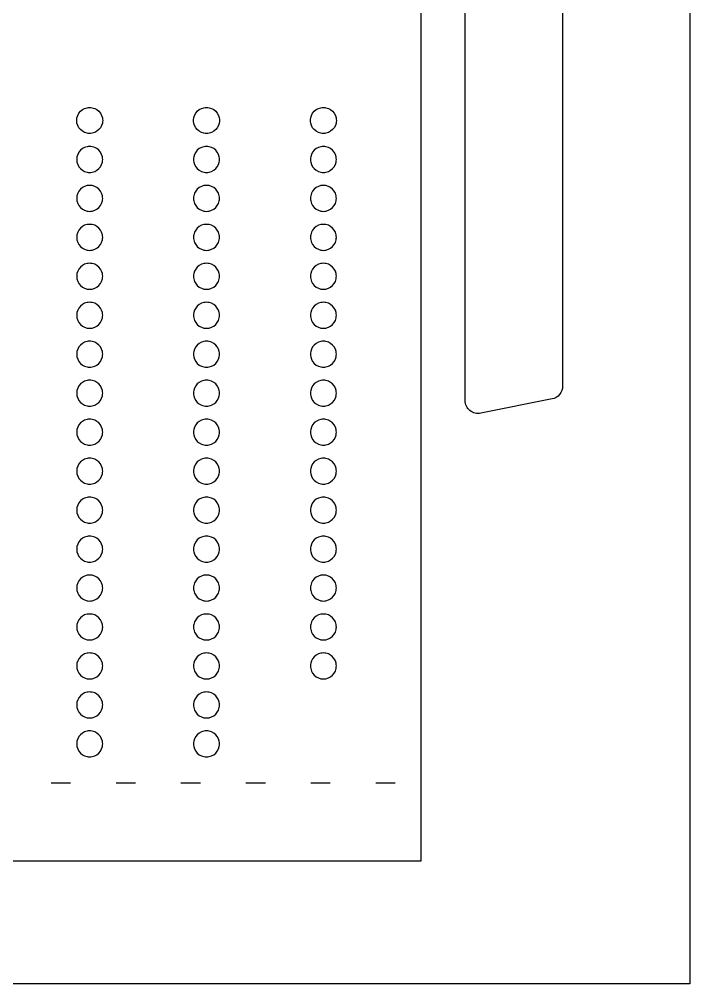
# Model space of a CAD drawing. Header units: millimetres. Extents: x 452 to 662, y -13 to 284.
# Drawn here: x 559.2 to 662.5, y -13 to 135.5 of the extents above; entities that cross this region are included whole.
import ezdxf

# ---------------------------------------------------------------- set-up
doc = ezdxf.new("R2010")
doc.units = ezdxf.units.MM
doc.header["$MEASUREMENT"] = 0
doc.layers.add('Default', color=7, linetype='Continuous')

msp = doc.modelspace()

# ---------------------------------------------------------------- linework, layer by layer
at = {"layer": 'Default'}
for points in [[(662.47, 283.99), (662.47, -13.01)], [(477.11, 197.91), (477.11, 140.91), (477.11, 74.91), (477.11, 17.91), (477.11, 5.91), (555.11, 5.91), (621.11, 5.91), (621.11, 17.91), (621.11, 74.91), (621.11, 140.91), (621.11, 197.91), (621.11, 263.41), (555.11, 263.41), (477.11, 263.41), (477.11, 197.91)], [(642.89, 205.74), (642.89, 78.98), (642.87, 78.66), (642.78, 78.33), (642.64, 78.01), (642.44, 77.72), (642.19, 77.46), (641.9, 77.26), (641.6, 77.11), (641.28, 77.02), (630.28, 74.82), (630.07, 74.79), (629.85, 74.79), (629.63, 74.8), (629.41, 74.84), (629.19, 74.91), (628.99, 75), (628.8, 75.11), (628.62, 75.24), (628.46, 75.38), (628.32, 75.55), (628.19, 75.73), (628.08, 75.93), (628, 76.14), (627.94, 76.35), (627.9, 76.57), (627.89, 76.78), (627.89, 205.74)], [(568.05, 119.91), (568.06, 120.12), (568.09, 120.32), (568.2, 120.69), (568.39, 121.03), (568.63, 121.33), (568.93, 121.57), (569.27, 121.76), (569.64, 121.87), (569.84, 121.9), (570.05, 121.91)], [(570.05, 121.91), (570.25, 121.9), (570.45, 121.87), (570.83, 121.76), (571.17, 121.57), (571.46, 121.33), (571.71, 121.03), (571.89, 120.69), (572.01, 120.32), (572.04, 120.12), (572.05, 119.91)], [(586.05, 119.91), (586.06, 120.12), (586.09, 120.32), (586.2, 120.69), (586.39, 121.03), (586.63, 121.33), (586.93, 121.57), (587.27, 121.76), (587.64, 121.87), (587.84, 121.9), (588.05, 121.91)], [(588.05, 121.91), (588.25, 121.9), (588.45, 121.87), (588.83, 121.76), (589.17, 121.57), (589.46, 121.33), (589.71, 121.03), (589.89, 120.69), (590.01, 120.32), (590.04, 120.12), (590.05, 119.91)], [(604.05, 119.91), (604.06, 120.12), (604.09, 120.32), (604.2, 120.69), (604.39, 121.03), (604.63, 121.33), (604.93, 121.57), (605.27, 121.76), (605.64, 121.87), (605.84, 121.9), (606.05, 121.91)], [(606.05, 121.91), (606.25, 121.9), (606.45, 121.87), (606.83, 121.76), (607.16, 121.57), (607.46, 121.33), (607.71, 121.03), (607.89, 120.69), (608.01, 120.32), (608.04, 120.12), (608.05, 119.91)], [(570.05, 117.91), (569.84, 117.92), (569.64, 117.95), (569.27, 118.07), (568.93, 118.25), (568.63, 118.5), (568.39, 118.79), (568.2, 119.13), (568.09, 119.51), (568.06, 119.71), (568.05, 119.91)], [(572.05, 119.91), (572.04, 119.71), (572.01, 119.51), (571.89, 119.13), (571.71, 118.79), (571.46, 118.5), (571.17, 118.25), (570.83, 118.07), (570.45, 117.95), (570.25, 117.92), (570.05, 117.91)], [(588.05, 117.91), (587.84, 117.92), (587.64, 117.95), (587.27, 118.07), (586.93, 118.25), (586.63, 118.5), (586.39, 118.79), (586.2, 119.13), (586.09, 119.51), (586.06, 119.71), (586.05, 119.91)], [(590.05, 119.91), (590.04, 119.71), (590.01, 119.51), (589.89, 119.13), (589.71, 118.79), (589.46, 118.5), (589.17, 118.25), (588.83, 118.07), (588.45, 117.95), (588.25, 117.92), (588.05, 117.91)], [(606.05, 117.91), (605.84, 117.92), (605.64, 117.95), (605.27, 118.07), (604.93, 118.25), (604.63, 118.5), (604.39, 118.79), (604.2, 119.13), (604.09, 119.51), (604.06, 119.71), (604.05, 119.91)], [(608.05, 119.91), (608.04, 119.71), (608.01, 119.51), (607.89, 119.13), (607.71, 118.79), (607.46, 118.5), (607.16, 118.25), (606.83, 118.07), (606.45, 117.95), (606.25, 117.92), (606.05, 117.91)], [(570.05, 115.91), (569.84, 115.9), (569.64, 115.87), (569.27, 115.76), (568.93, 115.57), (568.63, 115.33), (568.39, 115.03), (568.2, 114.69), (568.09, 114.32), (568.06, 114.12), (568.05, 113.91)], [(572.05, 113.91), (572.04, 114.12), (572.01, 114.32), (571.89, 114.69), (571.71, 115.03), (571.46, 115.33), (571.17, 115.57), (570.83, 115.76), (570.45, 115.87), (570.25, 115.9), (570.05, 115.91)], [(588.05, 115.91), (587.84, 115.9), (587.64, 115.87), (587.27, 115.76), (586.93, 115.57), (586.63, 115.33), (586.39, 115.03), (586.2, 114.69), (586.09, 114.32), (586.06, 114.12), (586.05, 113.91)], [(590.05, 113.91), (590.04, 114.12), (590.01, 114.32), (589.89, 114.69), (589.71, 115.03), (589.46, 115.33), (589.17, 115.57), (588.83, 115.76), (588.45, 115.87), (588.25, 115.9), (588.05, 115.91)], [(606.05, 115.91), (605.84, 115.9), (605.64, 115.87), (605.27, 115.76), (604.93, 115.57), (604.63, 115.33), (604.39, 115.03), (604.2, 114.69), (604.09, 114.32), (604.06, 114.12), (604.05, 113.91)], [(608.05, 113.91), (608.04, 114.12), (608.01, 114.32), (607.89, 114.69), (607.71, 115.03), (607.46, 115.33), (607.16, 115.57), (606.83, 115.76), (606.45, 115.87), (606.25, 115.9), (606.05, 115.91)], [(568.05, 113.91), (568.06, 113.71), (568.09, 113.51), (568.2, 113.13), (568.39, 112.79), (568.63, 112.5), (568.93, 112.25), (569.27, 112.07), (569.64, 111.95), (569.84, 111.92), (570.05, 111.91)], [(570.05, 111.91), (570.25, 111.92), (570.45, 111.95), (570.83, 112.07), (571.17, 112.25), (571.46, 112.5), (571.71, 112.79), (571.89, 113.13), (572.01, 113.51), (572.04, 113.71), (572.05, 113.91)], [(586.05, 113.91), (586.06, 113.71), (586.09, 113.51), (586.2, 113.13), (586.39, 112.79), (586.63, 112.5), (586.93, 112.25), (587.27, 112.07), (587.64, 111.95), (587.84, 111.92), (588.05, 111.91)], [(588.05, 111.91), (588.25, 111.92), (588.45, 111.95), (588.83, 112.07), (589.17, 112.25), (589.46, 112.5), (589.71, 112.79), (589.89, 113.13), (590.01, 113.51), (590.04, 113.71), (590.05, 113.91)], [(604.05, 113.91), (604.06, 113.71), (604.09, 113.51), (604.2, 113.13), (604.39, 112.79), (604.63, 112.5), (604.93, 112.25), (605.27, 112.07), (605.64, 111.95), (605.84, 111.92), (606.05, 111.91)], [(606.05, 111.91), (606.25, 111.92), (606.45, 111.95), (606.83, 112.07), (607.16, 112.25), (607.46, 112.5), (607.71, 112.79), (607.89, 113.13), (608.01, 113.51), (608.04, 113.71), (608.05, 113.91)], [(570.05, 109.91), (569.84, 109.9), (569.64, 109.87), (569.27, 109.76), (568.93, 109.57), (568.63, 109.33), (568.39, 109.03), (568.2, 108.69), (568.09, 108.32), (568.06, 108.12), (568.05, 107.91)], [(572.05, 107.91), (572.04, 108.12), (572.01, 108.32), (571.89, 108.69), (571.71, 109.03), (571.46, 109.33), (571.17, 109.57), (570.83, 109.76), (570.45, 109.87), (570.25, 109.9), (570.05, 109.91)], [(588.05, 109.91), (587.84, 109.9), (587.64, 109.87), (587.27, 109.76), (586.93, 109.57), (586.63, 109.33), (586.39, 109.03), (586.2, 108.69), (586.09, 108.32), (586.06, 108.12), (586.05, 107.91)], [(590.05, 107.91), (590.04, 108.12), (590.01, 108.32), (589.89, 108.69), (589.71, 109.03), (589.46, 109.33), (589.17, 109.57), (588.83, 109.76), (588.45, 109.87), (588.25, 109.9), (588.05, 109.91)], [(606.05, 109.91), (605.84, 109.9), (605.64, 109.87), (605.27, 109.76), (604.93, 109.57), (604.63, 109.33), (604.39, 109.03), (604.2, 108.69), (604.09, 108.32), (604.06, 108.12), (604.05, 107.91)], [(608.05, 107.91), (608.04, 108.12), (608.01, 108.32), (607.89, 108.69), (607.71, 109.03), (607.46, 109.33), (607.16, 109.57), (606.83, 109.76), (606.45, 109.87), (606.25, 109.9), (606.05, 109.91)], [(568.05, 107.91), (568.06, 107.71), (568.09, 107.51), (568.2, 107.13), (568.39, 106.79), (568.63, 106.5), (568.93, 106.25), (569.27, 106.07), (569.64, 105.95), (569.84, 105.92), (570.05, 105.91)], [(570.05, 105.91), (570.25, 105.92), (570.45, 105.95), (570.83, 106.07), (571.17, 106.25), (571.46, 106.5), (571.71, 106.79), (571.89, 107.13), (572.01, 107.51), (572.04, 107.71), (572.05, 107.91)], [(586.05, 107.91), (586.06, 107.71), (586.09, 107.51), (586.2, 107.13), (586.39, 106.79), (586.63, 106.5), (586.93, 106.25), (587.27, 106.07), (587.64, 105.95), (587.84, 105.92), (588.05, 105.91)], [(588.05, 105.91), (588.25, 105.92), (588.45, 105.95), (588.83, 106.07), (589.17, 106.25), (589.46, 106.5), (589.71, 106.79), (589.89, 107.13), (590.01, 107.51), (590.04, 107.71), (590.05, 107.91)], [(604.05, 107.91), (604.06, 107.71), (604.09, 107.51), (604.2, 107.13), (604.39, 106.79), (604.63, 106.5), (604.93, 106.25), (605.27, 106.07), (605.64, 105.95), (605.84, 105.92), (606.05, 105.91)], [(606.05, 105.91), (606.25, 105.92), (606.45, 105.95), (606.83, 106.07), (607.16, 106.25), (607.46, 106.5), (607.71, 106.79), (607.89, 107.13), (608.01, 107.51), (608.04, 107.71), (608.05, 107.91)], [(570.05, 103.91), (569.84, 103.9), (569.64, 103.87), (569.27, 103.76), (568.93, 103.57), (568.63, 103.33), (568.39, 103.03), (568.2, 102.69), (568.09, 102.32), (568.06, 102.12), (568.05, 101.91)], [(572.05, 101.91), (572.04, 102.12), (572.01, 102.32), (571.89, 102.69), (571.71, 103.03), (571.46, 103.33), (571.17, 103.57), (570.83, 103.76), (570.45, 103.87), (570.25, 103.9), (570.05, 103.91)], [(588.05, 103.91), (587.84, 103.9), (587.64, 103.87), (587.27, 103.76), (586.93, 103.57), (586.63, 103.33), (586.39, 103.03), (586.2, 102.69), (586.09, 102.32), (586.06, 102.12), (586.05, 101.91)], [(590.05, 101.91), (590.04, 102.12), (590.01, 102.32), (589.89, 102.69), (589.71, 103.03), (589.46, 103.33), (589.17, 103.57), (588.83, 103.76), (588.45, 103.87), (588.25, 103.9), (588.05, 103.91)], [(606.05, 103.91), (605.84, 103.9), (605.64, 103.87), (605.27, 103.76), (604.93, 103.57), (604.63, 103.33), (604.39, 103.03), (604.2, 102.69), (604.09, 102.32), (604.06, 102.12), (604.05, 101.91)], [(608.05, 101.91), (608.04, 102.12), (608.01, 102.32), (607.89, 102.69), (607.71, 103.03), (607.46, 103.33), (607.16, 103.57), (606.83, 103.76), (606.45, 103.87), (606.25, 103.9), (606.05, 103.91)], [(568.05, 101.91), (568.06, 101.71), (568.09, 101.51), (568.2, 101.13), (568.39, 100.79), (568.63, 100.5), (568.93, 100.25), (569.27, 100.07), (569.64, 99.95), (569.84, 99.92), (570.05, 99.91)], [(570.05, 99.91), (570.25, 99.92), (570.45, 99.95), (570.83, 100.07), (571.17, 100.25), (571.46, 100.5), (571.71, 100.79), (571.89, 101.13), (572.01, 101.51), (572.04, 101.71), (572.05, 101.91)], [(586.05, 101.91), (586.06, 101.71), (586.09, 101.51), (586.2, 101.13), (586.39, 100.79), (586.63, 100.5), (586.93, 100.25), (587.27, 100.07), (587.64, 99.95), (587.84, 99.92), (588.05, 99.91)], [(588.05, 99.91), (588.25, 99.92), (588.45, 99.95), (588.83, 100.07), (589.17, 100.25), (589.46, 100.5), (589.71, 100.79), (589.89, 101.13), (590.01, 101.51), (590.04, 101.71), (590.05, 101.91)], [(604.05, 101.91), (604.06, 101.71), (604.09, 101.51), (604.2, 101.13), (604.39, 100.79), (604.63, 100.5), (604.93, 100.25), (605.27, 100.07), (605.64, 99.95), (605.84, 99.92), (606.05, 99.91)], [(606.05, 99.91), (606.25, 99.92), (606.45, 99.95), (606.83, 100.07), (607.16, 100.25), (607.46, 100.5), (607.71, 100.79), (607.89, 101.13), (608.01, 101.51), (608.04, 101.71), (608.05, 101.91)], [(570.05, 97.91), (569.84, 97.9), (569.64, 97.87), (569.27, 97.76), (568.93, 97.57), (568.63, 97.33), (568.39, 97.03), (568.2, 96.69), (568.09, 96.32), (568.06, 96.12), (568.05, 95.91)], [(572.05, 95.91), (572.04, 96.12), (572.01, 96.32), (571.89, 96.69), (571.71, 97.03), (571.46, 97.33), (571.17, 97.57), (570.83, 97.76), (570.45, 97.87), (570.25, 97.9), (570.05, 97.91)], [(588.05, 97.91), (587.84, 97.9), (587.64, 97.87), (587.27, 97.76), (586.93, 97.57), (586.63, 97.33), (586.39, 97.03), (586.2, 96.69), (586.09, 96.32), (586.06, 96.12), (586.05, 95.91)], [(590.05, 95.91), (590.04, 96.12), (590.01, 96.32), (589.89, 96.69), (589.71, 97.03), (589.46, 97.33), (589.17, 97.57), (588.83, 97.76), (588.45, 97.87), (588.25, 97.9), (588.05, 97.91)], [(606.05, 97.91), (605.84, 97.9), (605.64, 97.87), (605.27, 97.76), (604.93, 97.57), (604.63, 97.33), (604.39, 97.03), (604.2, 96.69), (604.09, 96.32), (604.06, 96.12), (604.05, 95.91)], [(608.05, 95.91), (608.04, 96.12), (608.01, 96.32), (607.89, 96.69), (607.71, 97.03), (607.46, 97.33), (607.16, 97.57), (606.83, 97.76), (606.45, 97.87), (606.25, 97.9), (606.05, 97.91)], [(568.05, 95.91), (568.06, 95.71), (568.09, 95.51), (568.2, 95.13), (568.39, 94.79), (568.63, 94.5), (568.93, 94.25), (569.27, 94.07), (569.64, 93.95), (569.84, 93.92), (570.05, 93.91)], [(570.05, 93.91), (570.25, 93.92), (570.45, 93.95), (570.83, 94.07), (571.17, 94.25), (571.46, 94.5), (571.71, 94.79), (571.89, 95.13), (572.01, 95.51), (572.04, 95.71), (572.05, 95.91)], [(586.05, 95.91), (586.06, 95.71), (586.09, 95.51), (586.2, 95.13), (586.39, 94.79), (586.63, 94.5), (586.93, 94.25), (587.27, 94.07), (587.64, 93.95), (587.84, 93.92), (588.05, 93.91)], [(588.05, 93.91), (588.25, 93.92), (588.45, 93.95), (588.83, 94.07), (589.17, 94.25), (589.46, 94.5), (589.71, 94.79), (589.89, 95.13), (590.01, 95.51), (590.04, 95.71), (590.05, 95.91)], [(604.05, 95.91), (604.06, 95.71), (604.09, 95.51), (604.2, 95.13), (604.39, 94.79), (604.63, 94.5), (604.93, 94.25), (605.27, 94.07), (605.64, 93.95), (605.84, 93.92), (606.05, 93.91)], [(606.05, 93.91), (606.25, 93.92), (606.45, 93.95), (606.83, 94.07), (607.16, 94.25), (607.46, 94.5), (607.71, 94.79), (607.89, 95.13), (608.01, 95.51), (608.04, 95.71), (608.05, 95.91)], [(570.05, 91.91), (569.84, 91.9), (569.64, 91.87), (569.27, 91.76), (568.93, 91.57), (568.63, 91.33), (568.39, 91.03), (568.2, 90.69), (568.09, 90.32), (568.06, 90.12), (568.05, 89.91)], [(572.05, 89.91), (572.04, 90.12), (572.01, 90.32), (571.89, 90.69), (571.71, 91.03), (571.46, 91.33), (571.17, 91.57), (570.83, 91.76), (570.45, 91.87), (570.25, 91.9), (570.05, 91.91)], [(588.05, 91.91), (587.84, 91.9), (587.64, 91.87), (587.27, 91.76), (586.93, 91.57), (586.63, 91.33), (586.39, 91.03), (586.2, 90.69), (586.09, 90.32), (586.06, 90.12), (586.05, 89.91)], [(590.05, 89.91), (590.04, 90.12), (590.01, 90.32), (589.89, 90.69), (589.71, 91.03), (589.46, 91.33), (589.17, 91.57), (588.83, 91.76), (588.45, 91.87), (588.25, 91.9), (588.05, 91.91)], [(606.05, 91.91), (605.84, 91.9), (605.64, 91.87), (605.27, 91.76), (604.93, 91.57), (604.63, 91.33), (604.39, 91.03), (604.2, 90.69), (604.09, 90.32), (604.06, 90.12), (604.05, 89.91)], [(608.05, 89.91), (608.04, 90.12), (608.01, 90.32), (607.89, 90.69), (607.71, 91.03), (607.46, 91.33), (607.16, 91.57), (606.83, 91.76), (606.45, 91.87), (606.25, 91.9), (606.05, 91.91)], [(568.05, 89.91), (568.06, 89.71), (568.09, 89.51), (568.2, 89.13), (568.39, 88.79), (568.63, 88.5), (568.93, 88.25), (569.27, 88.07), (569.64, 87.95), (569.84, 87.92), (570.05, 87.91)], [(570.05, 87.91), (570.25, 87.92), (570.45, 87.95), (570.83, 88.07), (571.17, 88.25), (571.46, 88.5), (571.71, 88.79), (571.89, 89.13), (572.01, 89.51), (572.04, 89.71), (572.05, 89.91)], [(586.05, 89.91), (586.06, 89.71), (586.09, 89.51), (586.2, 89.13), (586.39, 88.79), (586.63, 88.5), (586.93, 88.25), (587.27, 88.07), (587.64, 87.95), (587.84, 87.92), (588.05, 87.91)], [(588.05, 87.91), (588.25, 87.92), (588.45, 87.95), (588.83, 88.07), (589.17, 88.25), (589.46, 88.5), (589.71, 88.79), (589.89, 89.13), (590.01, 89.51), (590.04, 89.71), (590.05, 89.91)], [(604.05, 89.91), (604.06, 89.71), (604.09, 89.51), (604.2, 89.13), (604.39, 88.79), (604.63, 88.5), (604.93, 88.25), (605.27, 88.07), (605.64, 87.95), (605.84, 87.92), (606.05, 87.91)], [(606.05, 87.91), (606.25, 87.92), (606.45, 87.95), (606.83, 88.07), (607.16, 88.25), (607.46, 88.5), (607.71, 88.79), (607.89, 89.13), (608.01, 89.51), (608.04, 89.71), (608.05, 89.91)], [(570.05, 85.91), (569.84, 85.9), (569.64, 85.87), (569.27, 85.76), (568.93, 85.57), (568.63, 85.33), (568.39, 85.03), (568.2, 84.69), (568.09, 84.32), (568.06, 84.12), (568.05, 83.91)], [(572.05, 83.91), (572.04, 84.12), (572.01, 84.32), (571.89, 84.69), (571.71, 85.03), (571.46, 85.33), (571.17, 85.57), (570.83, 85.76), (570.45, 85.87), (570.25, 85.9), (570.05, 85.91)], [(588.05, 85.91), (587.84, 85.9), (587.64, 85.87), (587.27, 85.76), (586.93, 85.57), (586.63, 85.33), (586.39, 85.03), (586.2, 84.69), (586.09, 84.32), (586.06, 84.12), (586.05, 83.91)], [(590.05, 83.91), (590.04, 84.12), (590.01, 84.32), (589.89, 84.69), (589.71, 85.03), (589.46, 85.33), (589.17, 85.57), (588.83, 85.76), (588.45, 85.87), (588.25, 85.9), (588.05, 85.91)], [(606.05, 85.91), (605.84, 85.9), (605.64, 85.87), (605.27, 85.76), (604.93, 85.57), (604.63, 85.33), (604.39, 85.03), (604.2, 84.69), (604.09, 84.32), (604.06, 84.12), (604.05, 83.91)], [(608.05, 83.91), (608.04, 84.12), (608.01, 84.32), (607.89, 84.69), (607.71, 85.03), (607.46, 85.33), (607.16, 85.57), (606.83, 85.76), (606.45, 85.87), (606.25, 85.9), (606.05, 85.91)], [(568.05, 83.91), (568.06, 83.71), (568.09, 83.51), (568.2, 83.13), (568.39, 82.79), (568.63, 82.5), (568.93, 82.25), (569.27, 82.07), (569.64, 81.95), (569.84, 81.92), (570.05, 81.91)], [(570.05, 81.91), (570.25, 81.92), (570.45, 81.95), (570.83, 82.07), (571.17, 82.25), (571.46, 82.5), (571.71, 82.79), (571.89, 83.13), (572.01, 83.51), (572.04, 83.71), (572.05, 83.91)], [(586.05, 83.91), (586.06, 83.71), (586.09, 83.51), (586.2, 83.13), (586.39, 82.79), (586.63, 82.5), (586.93, 82.25), (587.27, 82.07), (587.64, 81.95), (587.84, 81.92), (588.05, 81.91)], [(588.05, 81.91), (588.25, 81.92), (588.45, 81.95), (588.83, 82.07), (589.17, 82.25), (589.46, 82.5), (589.71, 82.79), (589.89, 83.13), (590.01, 83.51), (590.04, 83.71), (590.05, 83.91)], [(604.05, 83.91), (604.06, 83.71), (604.09, 83.51), (604.2, 83.13), (604.39, 82.79), (604.63, 82.5), (604.93, 82.25), (605.27, 82.07), (605.64, 81.95), (605.84, 81.92), (606.05, 81.91)], [(606.05, 81.91), (606.25, 81.92), (606.45, 81.95), (606.83, 82.07), (607.16, 82.25), (607.46, 82.5), (607.71, 82.79), (607.89, 83.13), (608.01, 83.51), (608.04, 83.71), (608.05, 83.91)], [(570.05, 79.91), (569.84, 79.9), (569.64, 79.87), (569.27, 79.76), (568.93, 79.57), (568.63, 79.33), (568.39, 79.03), (568.2, 78.69), (568.09, 78.32), (568.06, 78.12), (568.05, 77.91)], [(572.05, 77.91), (572.04, 78.12), (572.01, 78.32), (571.89, 78.69), (571.71, 79.03), (571.46, 79.33), (571.17, 79.57), (570.83, 79.76), (570.45, 79.87), (570.25, 79.9), (570.05, 79.91)], [(588.05, 79.91), (587.84, 79.9), (587.64, 79.87), (587.27, 79.76), (586.93, 79.57), (586.63, 79.33), (586.39, 79.03), (586.2, 78.69), (586.09, 78.32), (586.06, 78.12), (586.05, 77.91)], [(590.05, 77.91), (590.04, 78.12), (590.01, 78.32), (589.89, 78.69), (589.71, 79.03), (589.46, 79.33), (589.17, 79.57), (588.83, 79.76), (588.45, 79.87), (588.25, 79.9), (588.05, 79.91)], [(606.05, 79.91), (605.84, 79.9), (605.64, 79.87), (605.27, 79.76), (604.93, 79.57), (604.63, 79.33), (604.39, 79.03), (604.2, 78.69), (604.09, 78.32), (604.06, 78.12), (604.05, 77.91)], [(608.05, 77.91), (608.04, 78.12), (608.01, 78.32), (607.89, 78.69), (607.71, 79.03), (607.46, 79.33), (607.16, 79.57), (606.83, 79.76), (606.45, 79.87), (606.25, 79.9), (606.05, 79.91)], [(568.05, 77.91), (568.06, 77.71), (568.09, 77.51), (568.2, 77.13), (568.39, 76.79), (568.63, 76.5), (568.93, 76.25), (569.27, 76.07), (569.64, 75.95), (569.84, 75.92), (570.05, 75.91)], [(570.05, 75.91), (570.25, 75.92), (570.45, 75.95), (570.83, 76.07), (571.17, 76.25), (571.46, 76.5), (571.71, 76.79), (571.89, 77.13), (572.01, 77.51), (572.04, 77.71), (572.05, 77.91)], [(586.05, 77.91), (586.06, 77.71), (586.09, 77.51), (586.2, 77.13), (586.39, 76.79), (586.63, 76.5), (586.93, 76.25), (587.27, 76.07), (587.64, 75.95), (587.84, 75.92), (588.05, 75.91)], [(588.05, 75.91), (588.25, 75.92), (588.45, 75.95), (588.83, 76.07), (589.17, 76.25), (589.46, 76.5), (589.71, 76.79), (589.89, 77.13), (590.01, 77.51), (590.04, 77.71), (590.05, 77.91)], [(604.05, 77.91), (604.06, 77.71), (604.09, 77.51), (604.2, 77.13), (604.39, 76.79), (604.63, 76.5), (604.93, 76.25), (605.27, 76.07), (605.64, 75.95), (605.84, 75.92), (606.05, 75.91)], [(606.05, 75.91), (606.25, 75.92), (606.45, 75.95), (606.83, 76.07), (607.16, 76.25), (607.46, 76.5), (607.71, 76.79), (607.89, 77.13), (608.01, 77.51), (608.04, 77.71), (608.05, 77.91)], [(570.05, 73.91), (569.84, 73.9), (569.64, 73.87), (569.27, 73.76), (568.93, 73.57), (568.63, 73.33), (568.39, 73.03), (568.2, 72.69), (568.09, 72.32), (568.06, 72.12), (568.05, 71.91)], [(572.05, 71.91), (572.04, 72.12), (572.01, 72.32), (571.89, 72.69), (571.71, 73.03), (571.46, 73.33), (571.17, 73.57), (570.83, 73.76), (570.45, 73.87), (570.25, 73.9), (570.05, 73.91)], [(588.05, 73.91), (587.84, 73.9), (587.64, 73.87), (587.27, 73.76), (586.93, 73.57), (586.63, 73.33), (586.39, 73.03), (586.2, 72.69), (586.09, 72.32), (586.06, 72.12), (586.05, 71.91)], [(590.05, 71.91), (590.04, 72.12), (590.01, 72.32), (589.89, 72.69), (589.71, 73.03), (589.46, 73.33), (589.17, 73.57), (588.83, 73.76), (588.45, 73.87), (588.25, 73.9), (588.05, 73.91)], [(606.05, 73.91), (605.84, 73.9), (605.64, 73.87), (605.27, 73.76), (604.93, 73.57), (604.63, 73.33), (604.39, 73.03), (604.2, 72.69), (604.09, 72.32), (604.06, 72.12), (604.05, 71.91)], [(608.05, 71.91), (608.04, 72.12), (608.01, 72.32), (607.89, 72.69), (607.71, 73.03), (607.46, 73.33), (607.16, 73.57), (606.83, 73.76), (606.45, 73.87), (606.25, 73.9), (606.05, 73.91)], [(568.05, 71.91), (568.06, 71.71), (568.09, 71.51), (568.2, 71.13), (568.39, 70.79), (568.63, 70.5), (568.93, 70.25), (569.27, 70.07), (569.64, 69.95), (569.84, 69.92), (570.05, 69.91)], [(570.05, 69.91), (570.25, 69.92), (570.45, 69.95), (570.83, 70.07), (571.17, 70.25), (571.46, 70.5), (571.71, 70.79), (571.89, 71.13), (572.01, 71.51), (572.04, 71.71), (572.05, 71.91)], [(586.05, 71.91), (586.06, 71.71), (586.09, 71.51), (586.2, 71.13), (586.39, 70.79), (586.63, 70.5), (586.93, 70.25), (587.27, 70.07), (587.64, 69.95), (587.84, 69.92), (588.05, 69.91)], [(588.05, 69.91), (588.25, 69.92), (588.45, 69.95), (588.83, 70.07), (589.17, 70.25), (589.46, 70.5), (589.71, 70.79), (589.89, 71.13), (590.01, 71.51), (590.04, 71.71), (590.05, 71.91)], [(604.05, 71.91), (604.06, 71.71), (604.09, 71.51), (604.2, 71.13), (604.39, 70.79), (604.63, 70.5), (604.93, 70.25), (605.27, 70.07), (605.64, 69.95), (605.84, 69.92), (606.05, 69.91)], [(606.05, 69.91), (606.25, 69.92), (606.45, 69.95), (606.83, 70.07), (607.16, 70.25), (607.46, 70.5), (607.71, 70.79), (607.89, 71.13), (608.01, 71.51), (608.04, 71.71), (608.05, 71.91)], [(570.05, 67.91), (569.84, 67.9), (569.64, 67.87), (569.27, 67.76), (568.93, 67.57), (568.63, 67.33), (568.39, 67.03), (568.2, 66.69), (568.09, 66.32), (568.06, 66.12), (568.05, 65.91)], [(572.05, 65.91), (572.04, 66.12), (572.01, 66.32), (571.89, 66.69), (571.71, 67.03), (571.46, 67.33), (571.17, 67.57), (570.83, 67.76), (570.45, 67.87), (570.25, 67.9), (570.05, 67.91)], [(588.05, 67.91), (587.84, 67.9), (587.64, 67.87), (587.27, 67.76), (586.93, 67.57), (586.63, 67.33), (586.39, 67.03), (586.2, 66.69), (586.09, 66.32), (586.06, 66.12), (586.05, 65.91)], [(590.05, 65.91), (590.04, 66.12), (590.01, 66.32), (589.89, 66.69), (589.71, 67.03), (589.46, 67.33), (589.17, 67.57), (588.83, 67.76), (588.45, 67.87), (588.25, 67.9), (588.05, 67.91)], [(606.05, 67.91), (605.84, 67.9), (605.64, 67.87), (605.27, 67.76), (604.93, 67.57), (604.63, 67.33), (604.39, 67.03), (604.2, 66.69), (604.09, 66.32), (604.06, 66.12), (604.05, 65.91)], [(608.05, 65.91), (608.04, 66.12), (608.01, 66.32), (607.89, 66.69), (607.71, 67.03), (607.46, 67.33), (607.16, 67.57), (606.83, 67.76), (606.45, 67.87), (606.25, 67.9), (606.05, 67.91)], [(568.05, 65.91), (568.06, 65.71), (568.09, 65.51), (568.2, 65.13), (568.39, 64.79), (568.63, 64.5), (568.93, 64.25), (569.27, 64.07), (569.64, 63.95), (569.84, 63.92), (570.05, 63.91)], [(570.05, 63.91), (570.25, 63.92), (570.45, 63.95), (570.83, 64.07), (571.17, 64.25), (571.46, 64.5), (571.71, 64.79), (571.89, 65.13), (572.01, 65.51), (572.04, 65.71), (572.05, 65.91)], [(586.05, 65.91), (586.06, 65.71), (586.09, 65.51), (586.2, 65.13), (586.39, 64.79), (586.63, 64.5), (586.93, 64.25), (587.27, 64.07), (587.64, 63.95), (587.84, 63.92), (588.05, 63.91)], [(588.05, 63.91), (588.25, 63.92), (588.45, 63.95), (588.83, 64.07), (589.17, 64.25), (589.46, 64.5), (589.71, 64.79), (589.89, 65.13), (590.01, 65.51), (590.04, 65.71), (590.05, 65.91)], [(604.05, 65.91), (604.06, 65.71), (604.09, 65.51), (604.2, 65.13), (604.39, 64.79), (604.63, 64.5), (604.93, 64.25), (605.27, 64.07), (605.64, 63.95), (605.84, 63.92), (606.05, 63.91)], [(606.05, 63.91), (606.25, 63.92), (606.45, 63.95), (606.83, 64.07), (607.16, 64.25), (607.46, 64.5), (607.71, 64.79), (607.89, 65.13), (608.01, 65.51), (608.04, 65.71), (608.05, 65.91)], [(570.05, 61.91), (569.84, 61.9), (569.64, 61.87), (569.27, 61.76), (568.93, 61.57), (568.63, 61.33), (568.39, 61.03), (568.2, 60.69), (568.09, 60.32), (568.06, 60.12), (568.05, 59.91)], [(572.05, 59.91), (572.04, 60.12), (572.01, 60.32), (571.89, 60.69), (571.71, 61.03), (571.46, 61.33), (571.17, 61.57), (570.83, 61.76), (570.45, 61.87), (570.25, 61.9), (570.05, 61.91)], [(588.05, 61.91), (587.84, 61.9), (587.64, 61.87), (587.27, 61.76), (586.93, 61.57), (586.63, 61.33), (586.39, 61.03), (586.2, 60.69), (586.09, 60.32), (586.06, 60.12), (586.05, 59.91)], [(590.05, 59.91), (590.04, 60.12), (590.01, 60.32), (589.89, 60.69), (589.71, 61.03), (589.46, 61.33), (589.17, 61.57), (588.83, 61.76), (588.45, 61.87), (588.25, 61.9), (588.05, 61.91)], [(606.05, 61.91), (605.84, 61.9), (605.64, 61.87), (605.27, 61.76), (604.93, 61.57), (604.63, 61.33), (604.39, 61.03), (604.2, 60.69), (604.09, 60.32), (604.06, 60.12), (604.05, 59.91)], [(608.05, 59.91), (608.04, 60.12), (608.01, 60.32), (607.89, 60.69), (607.71, 61.03), (607.46, 61.33), (607.16, 61.57), (606.83, 61.76), (606.45, 61.87), (606.25, 61.9), (606.05, 61.91)], [(568.05, 59.91), (568.06, 59.71), (568.09, 59.51), (568.2, 59.13), (568.39, 58.79), (568.63, 58.5), (568.93, 58.25), (569.27, 58.07), (569.64, 57.95), (569.84, 57.92), (570.05, 57.91)], [(570.05, 57.91), (570.25, 57.92), (570.45, 57.95), (570.83, 58.07), (571.17, 58.25), (571.46, 58.5), (571.71, 58.79), (571.89, 59.13), (572.01, 59.51), (572.04, 59.71), (572.05, 59.91)], [(586.05, 59.91), (586.06, 59.71), (586.09, 59.51), (586.2, 59.13), (586.39, 58.79), (586.63, 58.5), (586.93, 58.25), (587.27, 58.07), (587.64, 57.95), (587.84, 57.92), (588.05, 57.91)], [(588.05, 57.91), (588.25, 57.92), (588.45, 57.95), (588.83, 58.07), (589.17, 58.25), (589.46, 58.5), (589.71, 58.79), (589.89, 59.13), (590.01, 59.51), (590.04, 59.71), (590.05, 59.91)], [(604.05, 59.91), (604.06, 59.71), (604.09, 59.51), (604.2, 59.13), (604.39, 58.79), (604.63, 58.5), (604.93, 58.25), (605.27, 58.07), (605.64, 57.95), (605.84, 57.92), (606.05, 57.91)], [(606.05, 57.91), (606.25, 57.92), (606.45, 57.95), (606.83, 58.07), (607.16, 58.25), (607.46, 58.5), (607.71, 58.79), (607.89, 59.13), (608.01, 59.51), (608.04, 59.71), (608.05, 59.91)], [(570.05, 55.91), (569.84, 55.9), (569.64, 55.87), (569.27, 55.76), (568.93, 55.57), (568.63, 55.33), (568.39, 55.03), (568.2, 54.69), (568.09, 54.32), (568.06, 54.12), (568.05, 53.91)], [(572.05, 53.91), (572.04, 54.12), (572.01, 54.32), (571.89, 54.69), (571.71, 55.03), (571.46, 55.33), (571.17, 55.57), (570.83, 55.76), (570.45, 55.87), (570.25, 55.9), (570.05, 55.91)], [(588.05, 55.91), (587.84, 55.9), (587.64, 55.87), (587.27, 55.76), (586.93, 55.57), (586.63, 55.33), (586.39, 55.03), (586.2, 54.69), (586.09, 54.32), (586.06, 54.12), (586.05, 53.91)], [(590.05, 53.91), (590.04, 54.12), (590.01, 54.32), (589.89, 54.69), (589.71, 55.03), (589.46, 55.33), (589.17, 55.57), (588.83, 55.76), (588.45, 55.87), (588.25, 55.9), (588.05, 55.91)], [(606.05, 55.91), (605.84, 55.9), (605.64, 55.87), (605.27, 55.76), (604.93, 55.57), (604.63, 55.33), (604.39, 55.03), (604.2, 54.69), (604.09, 54.32), (604.06, 54.12), (604.05, 53.91)], [(608.05, 53.91), (608.04, 54.12), (608.01, 54.32), (607.89, 54.69), (607.71, 55.03), (607.46, 55.33), (607.16, 55.57), (606.83, 55.76), (606.45, 55.87), (606.25, 55.9), (606.05, 55.91)], [(568.05, 53.91), (568.06, 53.71), (568.09, 53.51), (568.2, 53.13), (568.39, 52.79), (568.63, 52.5), (568.93, 52.25), (569.27, 52.07), (569.64, 51.95), (569.84, 51.92), (570.05, 51.91)], [(570.05, 51.91), (570.25, 51.92), (570.45, 51.95), (570.83, 52.07), (571.17, 52.25), (571.46, 52.5), (571.71, 52.79), (571.89, 53.13), (572.01, 53.51), (572.04, 53.71), (572.05, 53.91)], [(586.05, 53.91), (586.06, 53.71), (586.09, 53.51), (586.2, 53.13), (586.39, 52.79), (586.63, 52.5), (586.93, 52.25), (587.27, 52.07), (587.64, 51.95), (587.84, 51.92), (588.05, 51.91)], [(588.05, 51.91), (588.25, 51.92), (588.45, 51.95), (588.83, 52.07), (589.17, 52.25), (589.46, 52.5), (589.71, 52.79), (589.89, 53.13), (590.01, 53.51), (590.04, 53.71), (590.05, 53.91)], [(604.05, 53.91), (604.06, 53.71), (604.09, 53.51), (604.2, 53.13), (604.39, 52.79), (604.63, 52.5), (604.93, 52.25), (605.27, 52.07), (605.64, 51.95), (605.84, 51.92), (606.05, 51.91)], [(606.05, 51.91), (606.25, 51.92), (606.45, 51.95), (606.83, 52.07), (607.16, 52.25), (607.46, 52.5), (607.71, 52.79), (607.89, 53.13), (608.01, 53.51), (608.04, 53.71), (608.05, 53.91)], [(570.05, 49.91), (569.84, 49.9), (569.64, 49.87), (569.27, 49.76), (568.93, 49.57), (568.63, 49.33), (568.39, 49.03), (568.2, 48.69), (568.09, 48.32), (568.06, 48.12), (568.05, 47.91)], [(572.05, 47.91), (572.04, 48.12), (572.01, 48.32), (571.89, 48.69), (571.71, 49.03), (571.46, 49.33), (571.17, 49.57), (570.83, 49.76), (570.45, 49.87), (570.25, 49.9), (570.05, 49.91)], [(588.05, 49.91), (587.84, 49.9), (587.64, 49.87), (587.27, 49.76), (586.93, 49.57), (586.63, 49.33), (586.39, 49.03), (586.2, 48.69), (586.09, 48.32), (586.06, 48.12), (586.05, 47.91)], [(590.05, 47.91), (590.04, 48.12), (590.01, 48.32), (589.89, 48.69), (589.71, 49.03), (589.46, 49.33), (589.17, 49.57), (588.83, 49.76), (588.45, 49.87), (588.25, 49.9), (588.05, 49.91)], [(606.05, 49.91), (605.84, 49.9), (605.64, 49.87), (605.27, 49.76), (604.93, 49.57), (604.63, 49.33), (604.39, 49.03), (604.2, 48.69), (604.09, 48.32), (604.06, 48.12), (604.05, 47.91)], [(608.05, 47.91), (608.04, 48.12), (608.01, 48.32), (607.89, 48.69), (607.71, 49.03), (607.46, 49.33), (607.16, 49.57), (606.83, 49.76), (606.45, 49.87), (606.25, 49.9), (606.05, 49.91)], [(568.05, 47.91), (568.06, 47.71), (568.09, 47.51), (568.2, 47.13), (568.39, 46.79), (568.63, 46.5), (568.93, 46.25), (569.27, 46.07), (569.64, 45.95), (569.84, 45.92), (570.05, 45.91)], [(570.05, 45.91), (570.25, 45.92), (570.45, 45.95), (570.83, 46.07), (571.17, 46.25), (571.46, 46.5), (571.71, 46.79), (571.89, 47.13), (572.01, 47.51), (572.04, 47.71), (572.05, 47.91)], [(586.05, 47.91), (586.06, 47.71), (586.09, 47.51), (586.2, 47.13), (586.39, 46.79), (586.63, 46.5), (586.93, 46.25), (587.27, 46.07), (587.64, 45.95), (587.84, 45.92), (588.05, 45.91)], [(588.05, 45.91), (588.25, 45.92), (588.45, 45.95), (588.83, 46.07), (589.17, 46.25), (589.46, 46.5), (589.71, 46.79), (589.89, 47.13), (590.01, 47.51), (590.04, 47.71), (590.05, 47.91)], [(604.05, 47.91), (604.06, 47.71), (604.09, 47.51), (604.2, 47.13), (604.39, 46.79), (604.63, 46.5), (604.93, 46.25), (605.27, 46.07), (605.64, 45.95), (605.84, 45.92), (606.05, 45.91)], [(606.05, 45.91), (606.25, 45.92), (606.45, 45.95), (606.83, 46.07), (607.16, 46.25), (607.46, 46.5), (607.71, 46.79), (607.89, 47.13), (608.01, 47.51), (608.04, 47.71), (608.05, 47.91)], [(570.05, 43.91), (569.84, 43.9), (569.64, 43.87), (569.27, 43.76), (568.93, 43.57), (568.63, 43.33), (568.39, 43.03), (568.2, 42.69), (568.09, 42.32), (568.06, 42.12), (568.05, 41.91)], [(572.05, 41.91), (572.04, 42.12), (572.01, 42.32), (571.89, 42.69), (571.71, 43.03), (571.46, 43.33), (571.17, 43.57), (570.83, 43.76), (570.45, 43.87), (570.25, 43.9), (570.05, 43.91)], [(588.05, 43.91), (587.84, 43.9), (587.64, 43.87), (587.27, 43.76), (586.93, 43.57), (586.63, 43.33), (586.39, 43.03), (586.2, 42.69), (586.09, 42.32), (586.06, 42.12), (586.05, 41.91)], [(590.05, 41.91), (590.04, 42.12), (590.01, 42.32), (589.89, 42.69), (589.71, 43.03), (589.46, 43.33), (589.17, 43.57), (588.83, 43.76), (588.45, 43.87), (588.25, 43.9), (588.05, 43.91)], [(606.05, 43.91), (605.84, 43.9), (605.64, 43.87), (605.27, 43.76), (604.93, 43.57), (604.63, 43.33), (604.39, 43.03), (604.2, 42.69), (604.09, 42.32), (604.06, 42.12), (604.05, 41.91)], [(608.05, 41.91), (608.04, 42.12), (608.01, 42.32), (607.89, 42.69), (607.71, 43.03), (607.46, 43.33), (607.16, 43.57), (606.83, 43.76), (606.45, 43.87), (606.25, 43.9), (606.05, 43.91)], [(568.05, 41.91), (568.06, 41.71), (568.09, 41.51), (568.2, 41.13), (568.39, 40.79), (568.63, 40.5), (568.93, 40.25), (569.27, 40.07), (569.64, 39.95), (569.84, 39.92), (570.05, 39.91)], [(570.05, 39.91), (570.25, 39.92), (570.45, 39.95), (570.83, 40.07), (571.17, 40.25), (571.46, 40.5), (571.71, 40.79), (571.89, 41.13), (572.01, 41.51), (572.04, 41.71), (572.05, 41.91)], [(586.05, 41.91), (586.06, 41.71), (586.09, 41.51), (586.2, 41.13), (586.39, 40.79), (586.63, 40.5), (586.93, 40.25), (587.27, 40.07), (587.64, 39.95), (587.84, 39.92), (588.05, 39.91)], [(588.05, 39.91), (588.25, 39.92), (588.45, 39.95), (588.83, 40.07), (589.17, 40.25), (589.46, 40.5), (589.71, 40.79), (589.89, 41.13), (590.01, 41.51), (590.04, 41.71), (590.05, 41.91)], [(604.05, 41.91), (604.06, 41.71), (604.09, 41.51), (604.2, 41.13), (604.39, 40.79), (604.63, 40.5), (604.93, 40.25), (605.27, 40.07), (605.64, 39.95), (605.84, 39.92), (606.05, 39.91)], [(606.05, 39.91), (606.25, 39.92), (606.45, 39.95), (606.83, 40.07), (607.16, 40.25), (607.46, 40.5), (607.71, 40.79), (607.89, 41.13), (608.01, 41.51), (608.04, 41.71), (608.05, 41.91)], [(570.05, 37.91), (569.84, 37.9), (569.64, 37.87), (569.27, 37.76), (568.93, 37.57), (568.63, 37.33), (568.39, 37.03), (568.2, 36.69), (568.09, 36.32), (568.06, 36.12), (568.05, 35.91)], [(572.05, 35.91), (572.04, 36.12), (572.01, 36.32), (571.89, 36.69), (571.71, 37.03), (571.46, 37.33), (571.17, 37.57), (570.83, 37.76), (570.45, 37.87), (570.25, 37.9), (570.05, 37.91)], [(588.05, 37.91), (587.84, 37.9), (587.64, 37.87), (587.27, 37.76), (586.93, 37.57), (586.63, 37.33), (586.39, 37.03), (586.2, 36.69), (586.09, 36.32), (586.06, 36.12), (586.05, 35.91)], [(590.05, 35.91), (590.04, 36.12), (590.01, 36.32), (589.89, 36.69), (589.71, 37.03), (589.46, 37.33), (589.17, 37.57), (588.83, 37.76), (588.45, 37.87), (588.25, 37.9), (588.05, 37.91)], [(606.05, 37.91), (605.84, 37.9), (605.64, 37.87), (605.27, 37.76), (604.93, 37.57), (604.63, 37.33), (604.39, 37.03), (604.2, 36.69), (604.09, 36.32), (604.06, 36.12), (604.05, 35.91)], [(608.05, 35.91), (608.04, 36.12), (608.01, 36.32), (607.89, 36.69), (607.71, 37.03), (607.46, 37.33), (607.16, 37.57), (606.83, 37.76), (606.45, 37.87), (606.25, 37.9), (606.05, 37.91)], [(568.05, 35.91), (568.06, 35.71), (568.09, 35.51), (568.2, 35.13), (568.39, 34.79), (568.63, 34.5), (568.93, 34.25), (569.27, 34.07), (569.64, 33.95), (569.84, 33.92), (570.05, 33.91)], [(570.05, 33.91), (570.25, 33.92), (570.45, 33.95), (570.83, 34.07), (571.17, 34.25), (571.46, 34.5), (571.71, 34.79), (571.89, 35.13), (572.01, 35.51), (572.04, 35.71), (572.05, 35.91)], [(586.05, 35.91), (586.06, 35.71), (586.09, 35.51), (586.2, 35.13), (586.39, 34.79), (586.63, 34.5), (586.93, 34.25), (587.27, 34.07), (587.64, 33.95), (587.84, 33.92), (588.05, 33.91)], [(588.05, 33.91), (588.25, 33.92), (588.45, 33.95), (588.83, 34.07), (589.17, 34.25), (589.46, 34.5), (589.71, 34.79), (589.89, 35.13), (590.01, 35.51), (590.04, 35.71), (590.05, 35.91)], [(604.05, 35.91), (604.06, 35.71), (604.09, 35.51), (604.2, 35.13), (604.39, 34.79), (604.63, 34.5), (604.93, 34.25), (605.27, 34.07), (605.64, 33.95), (605.84, 33.92), (606.05, 33.91)], [(606.05, 33.91), (606.25, 33.92), (606.45, 33.95), (606.83, 34.07), (607.16, 34.25), (607.46, 34.5), (607.71, 34.79), (607.89, 35.13), (608.01, 35.51), (608.04, 35.71), (608.05, 35.91)], [(570.05, 31.91), (569.84, 31.9), (569.64, 31.87), (569.27, 31.76), (568.93, 31.57), (568.63, 31.33), (568.39, 31.03), (568.2, 30.69), (568.09, 30.32), (568.06, 30.12), (568.05, 29.91)], [(572.05, 29.91), (572.04, 30.12), (572.01, 30.32), (571.89, 30.69), (571.71, 31.03), (571.46, 31.33), (571.17, 31.57), (570.83, 31.76), (570.45, 31.87), (570.25, 31.9), (570.05, 31.91)], [(588.05, 31.91), (587.84, 31.9), (587.64, 31.87), (587.27, 31.76), (586.93, 31.57), (586.63, 31.33), (586.39, 31.03), (586.2, 30.69), (586.09, 30.32), (586.06, 30.12), (586.05, 29.91)], [(590.05, 29.91), (590.04, 30.12), (590.01, 30.32), (589.89, 30.69), (589.71, 31.03), (589.46, 31.33), (589.17, 31.57), (588.83, 31.76), (588.45, 31.87), (588.25, 31.9), (588.05, 31.91)], [(568.05, 29.91), (568.06, 29.71), (568.09, 29.51), (568.2, 29.13), (568.39, 28.79), (568.63, 28.5), (568.93, 28.25), (569.27, 28.07), (569.64, 27.95), (569.84, 27.92), (570.05, 27.91)], [(570.05, 27.91), (570.25, 27.92), (570.45, 27.95), (570.83, 28.07), (571.17, 28.25), (571.46, 28.5), (571.71, 28.79), (571.89, 29.13), (572.01, 29.51), (572.04, 29.71), (572.05, 29.91)], [(586.05, 29.91), (586.06, 29.71), (586.09, 29.51), (586.2, 29.13), (586.39, 28.79), (586.63, 28.5), (586.93, 28.25), (587.27, 28.07), (587.64, 27.95), (587.84, 27.92), (588.05, 27.91)], [(588.05, 27.91), (588.25, 27.92), (588.45, 27.95), (588.83, 28.07), (589.17, 28.25), (589.46, 28.5), (589.71, 28.79), (589.89, 29.13), (590.01, 29.51), (590.04, 29.71), (590.05, 29.91)], [(570.05, 25.91), (569.84, 25.9), (569.64, 25.87), (569.27, 25.76), (568.93, 25.57), (568.63, 25.33), (568.39, 25.03), (568.2, 24.69), (568.09, 24.32), (568.06, 24.12), (568.05, 23.91)], [(572.05, 23.91), (572.04, 24.12), (572.01, 24.32), (571.89, 24.69), (571.71, 25.03), (571.46, 25.33), (571.17, 25.57), (570.83, 25.76), (570.45, 25.87), (570.25, 25.9), (570.05, 25.91)], [(588.05, 25.91), (587.84, 25.9), (587.64, 25.87), (587.27, 25.76), (586.93, 25.57), (586.63, 25.33), (586.39, 25.03), (586.2, 24.69), (586.09, 24.32), (586.06, 24.12), (586.05, 23.91)], [(590.05, 23.91), (590.04, 24.12), (590.01, 24.32), (589.89, 24.69), (589.71, 25.03), (589.46, 25.33), (589.17, 25.57), (588.83, 25.76), (588.45, 25.87), (588.25, 25.9), (588.05, 25.91)], [(568.05, 23.91), (568.06, 23.71), (568.09, 23.51), (568.2, 23.13), (568.39, 22.79), (568.63, 22.5), (568.93, 22.25), (569.27, 22.07), (569.64, 21.95), (569.84, 21.92), (570.05, 21.91)], [(570.05, 21.91), (570.25, 21.92), (570.45, 21.95), (570.83, 22.07), (571.17, 22.25), (571.46, 22.5), (571.71, 22.79), (571.89, 23.13), (572.01, 23.51), (572.04, 23.71), (572.05, 23.91)], [(586.05, 23.91), (586.06, 23.71), (586.09, 23.51), (586.2, 23.13), (586.39, 22.79), (586.63, 22.5), (586.93, 22.25), (587.27, 22.07), (587.64, 21.95), (587.84, 21.92), (588.05, 21.91)], [(588.05, 21.91), (588.25, 21.92), (588.45, 21.95), (588.83, 22.07), (589.17, 22.25), (589.46, 22.5), (589.71, 22.79), (589.89, 23.13), (590.01, 23.51), (590.04, 23.71), (590.05, 23.91)], [(564.11, 17.91), (567.11, 17.91)], [(574.11, 17.91), (577.11, 17.91)], [(584.11, 17.91), (587.11, 17.91)], [(594.11, 17.91), (597.11, 17.91)], [(604.11, 17.91), (607.11, 17.91)], [(614.11, 17.91), (617.11, 17.91)], [(662.47, -13.01), (452.47, -13.01)]]:
    msp.add_lwpolyline(points, dxfattribs=at)

doc.saveas('drawing.dxf')
